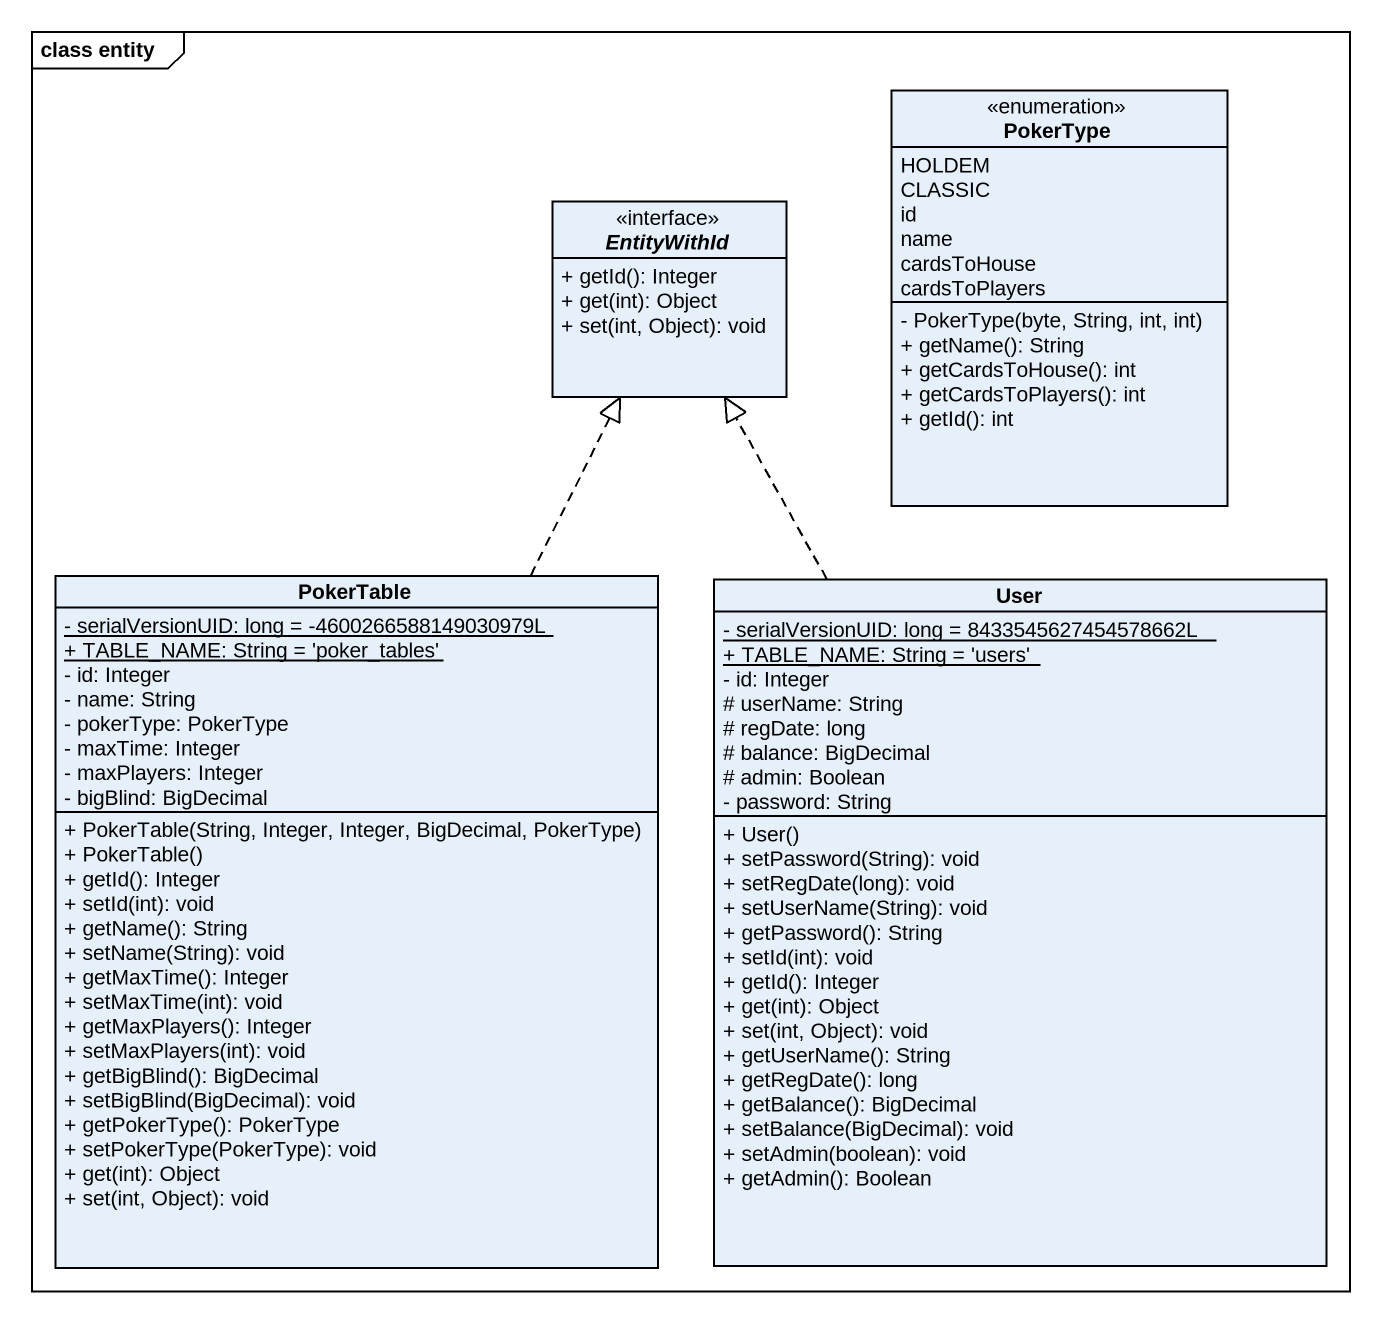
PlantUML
@startuml
mainframe class entity
hide circle
hide empty members
skinparam classAttributeIconSize 0
enum PokerType {
  HOLDEM
  CLASSIC
  id
  name
  cardsToHouse
  cardsToPlayers
  - PokerType(byte, String, int, int)
  + getName(): String
  + getCardsToHouse(): int
  + getCardsToPlayers(): int
  + getId(): int
}
interface EntityWithId <<interface>> {
  + getId(): Integer
  + get(int): Object
  + set(int, Object): void
}
class PokerTable {
  {static} - serialVersionUID: long = -4600266588149030979L
  {static} + TABLE_NAME: String = 'poker_tables'
  - id: Integer
  - name: String
  - pokerType: PokerType
  - maxTime: Integer
  - maxPlayers: Integer
  - bigBlind: BigDecimal
  + PokerTable(String, Integer, Integer, BigDecimal, PokerType)
  + PokerTable()
  + getId(): Integer
  + setId(int): void
  + getName(): String
  + setName(String): void
  + getMaxTime(): Integer
  + setMaxTime(int): void
  + getMaxPlayers(): Integer
  + setMaxPlayers(int): void
  + getBigBlind(): BigDecimal
  + setBigBlind(BigDecimal): void
  + getPokerType(): PokerType
  + setPokerType(PokerType): void
  + get(int): Object
  + set(int, Object): void
}
class User {
  {static} - serialVersionUID: long = 8433545627454578662L
  {static} + TABLE_NAME: String = 'users'
  - id: Integer
  # userName: String
  # regDate: long
  # balance: BigDecimal
  # admin: Boolean
  - password: String
  + User()
  + setPassword(String): void
  + setRegDate(long): void
  + setUserName(String): void
  + getPassword(): String
  + setId(int): void
  + getId(): Integer
  + get(int): Object
  + set(int, Object): void
  + getUserName(): String
  + getRegDate(): long
  + getBalance(): BigDecimal
  + setBalance(BigDecimal): void
  + setAdmin(boolean): void
  + getAdmin(): Boolean
}
PokerTable .up.|> EntityWithId
User .up.|> EntityWithId
@enduml
